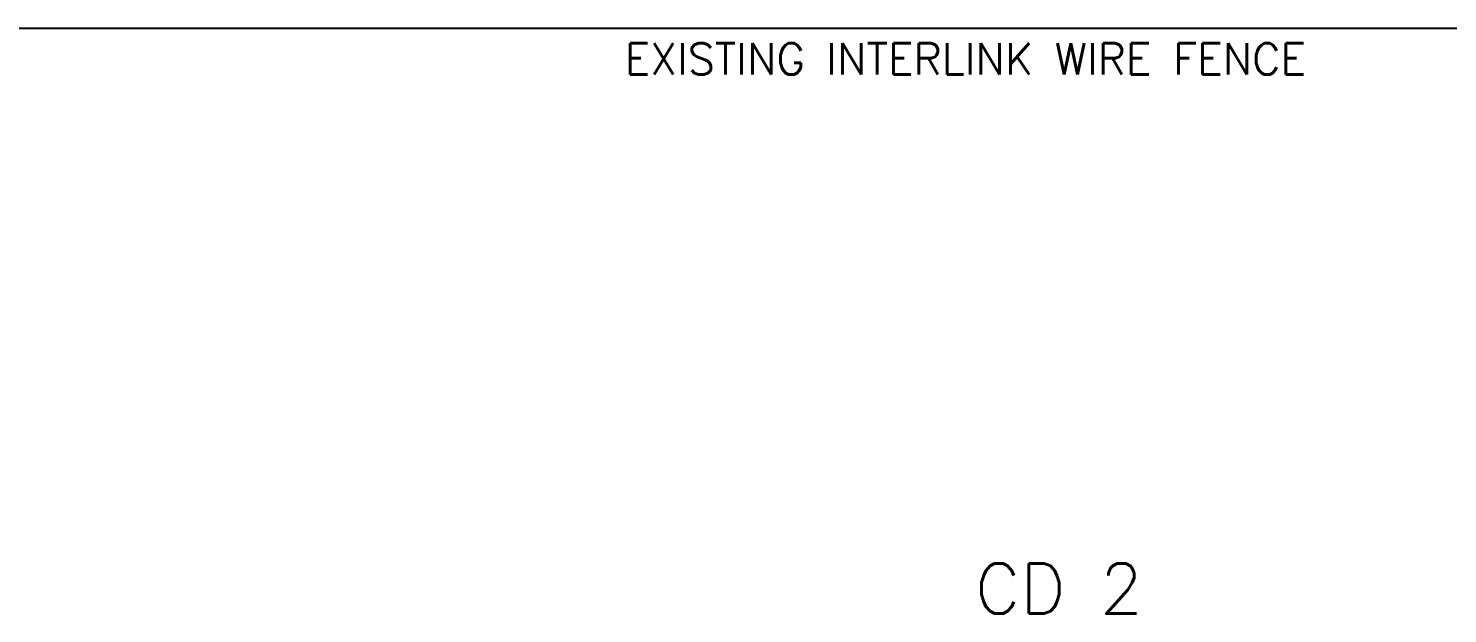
# Model space of a CAD drawing. Header units: inches. Extents: x 72602 to 350810, y -122122 to 43597.
# Drawn here: x 276451 to 310396, y 29582 to 43597 of the extents above; entities that cross this region are included whole.
import ezdxf
from ezdxf.enums import TextEntityAlignment as Align

# ---------------------------------------------------------------- set-up
doc = ezdxf.new("R2010")
doc.units = ezdxf.units.IN
doc.header["$MEASUREMENT"] = 0
doc.layers.add('M-X-BKGD', color=8, linetype='Continuous')
doc.styles.add('SIMPLEX', font='simplex.shx')
doc.styles.add('SIMS', font='simplex.shx')

msp = doc.modelspace()

# ---------------------------------------------------------------- linework, layer by layer
at = {"layer": 'M-X-BKGD'}
msp.add_line((337046, 43597), (260306, 43597), dxfattribs=at)
msp.add_line((337046, 43597), (260306, 43597), dxfattribs=at)

# ---------------------------------------------------------------- texts
at = {"layer": 'M-X-BKGD', "style": 'SIMPLEX'}
msp.add_text('EXISTING INTERLINK WIRE FENCE', height=750, dxfattribs=at).set_placement((298861, 42489), align=Align.CENTER)
msp.add_text('EXISTING INTERLINK WIRE FENCE', height=750, dxfattribs=at).set_placement((298861, 42489), align=Align.CENTER)
at = {"layer": 'M-X-BKGD', "insert": (303108, 30782, -422), "char_height": 1200, "attachment_point": 3, "style": 'SIMS'}
msp.add_mtext('\\A1;CD 2', dxfattribs=at)
msp.add_mtext('\\A1;CD 2', dxfattribs=at)

doc.saveas('drawing.dxf')
